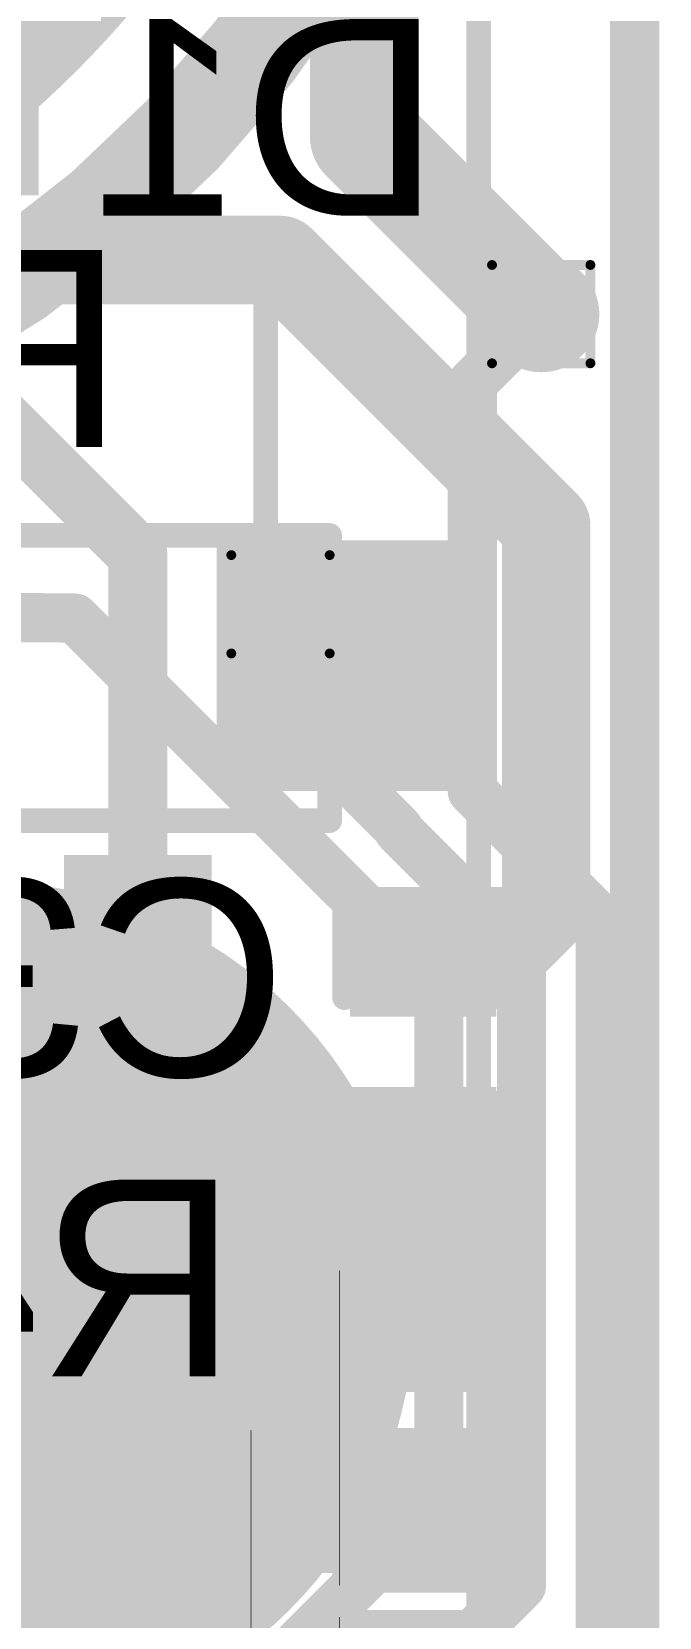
# Model space of a CAD drawing. Header units: millimetres. Extents: x -3.6 to 9.2, y -0.2 to 3.4.
# Drawn here: x -0.0526 to 0.075, y 0.471 to 0.7934 of the extents above; entities that cross this region are included whole.
import ezdxf

# ---------------------------------------------------------------- set-up
doc = ezdxf.new("R2010")
doc.units = ezdxf.units.MM
doc.header["$MEASUREMENT"] = 0
for name, color, linetype in [('BottomLayer', 5, 'Continuous'), ('BottomOverlay', 54, 'Continuous'), ('BottomPaste', 16, 'Continuous'), ('BottomSolder', 6, 'Continuous'), ('DrillDrawing', 1, 'Continuous'), ('Mechanical2', 216, 'Continuous'), ('TopLayer', 1, 'Continuous'), ('TopOverlay', 2, 'Continuous'), ('TopPaste', 8, 'Continuous'), ('TopSolder', 216, 'Continuous'), ('ViaHoleLayer', 16, 'Continuous')]:
    doc.layers.add(name, color=color, linetype=linetype)
doc.styles.add('Arial', font='', dxfattribs={"height": 0.2})
doc.styles.get('Arial').set_extended_font_data('Arial')

# ---------------------------------------------------------------- blocks, each defined once
blk = doc.blocks.new('RES_0402_B_6')
at = {"layer": 'BottomLayer'}
for points in [[(-0.0095, 0.0125), (-0.0095, -0.0125), (-0.0275, -0.0125), (-0.0275, 0.0125)], [(0.0275, 0.0125), (0.0275, -0.0125), (0.0095, -0.0125), (0.0095, 0.0125)]]:
    blk.add_hatch(color=5, dxfattribs=at).paths.add_polyline_path(points)
at = {"layer": 'BottomPaste'}
for points in [[(-0.0095, 0.0125), (-0.0095, -0.0125), (-0.0275, -0.0125), (-0.0275, 0.0125)], [(0.0275, 0.0125), (0.0275, -0.0125), (0.0095, -0.0125), (0.0095, 0.0125)]]:
    blk.add_hatch(color=16, dxfattribs=at).paths.add_polyline_path(points)
at = {"layer": 'BottomSolder'}
for points in [[(-0.00733, 0.01467), (-0.00733, -0.01467), (-0.02967, -0.01467), (-0.02967, 0.01467)], [(0.02967, 0.01467), (0.02967, -0.01467), (0.00733, -0.01467), (0.00733, 0.01467)]]:
    blk.add_hatch(color=6, dxfattribs=at).paths.add_polyline_path(points)
at = {"layer": 'BottomOverlay'}
for points, const_width in [([(-0.031, -0.016), (-0.031, 0.016)], 0.005), ([(0.031, 0.016), (-0.031, 0.016)], 0.005), ([(0.032, 0.017), (-0.032, 0.017)], 0.000127), ([(0.031, -0.016), (0.031, 0.016)], 0.005), ([(0.031, -0.016), (-0.031, -0.016)], 0.005)]:
    blk.add_lwpolyline(points, dxfattribs=dict(at, const_width=const_width))
for points, const_width in [([(-0.03225, 0.016, 1), (-0.02975, 0.016, 1)], 0.0025), ([(-0.03225, 0.016, 1), (-0.02975, 0.016, 1)], 0.0025), ([(-0.03203, 0.017, 1), (-0.03197, 0.017, 1)], 0.0000635), ([(0.02975, 0.016, 1), (0.03225, 0.016, 1)], 0.0025), ([(0.02975, 0.016, 1), (0.03225, 0.016, 1)], 0.0025), ([(0.03197, 0.017, 1), (0.03203, 0.017, 1)], 0.0000635), ([(-0.03225, -0.016, 1), (-0.02975, -0.016, 1)], 0.0025), ([(-0.03225, -0.016, 1), (-0.02975, -0.016, 1)], 0.0025), ([(0.02975, -0.016, 1), (0.03225, -0.016, 1)], 0.0025), ([(0.02975, -0.016, 1), (0.03225, -0.016, 1)], 0.0025)]:
    blk.add_lwpolyline(points, format="xyb", close=True, dxfattribs=dict(at, const_width=const_width))
blk = doc.blocks.new('CAP_0402_B_18')
at = {"layer": 'BottomLayer'}
for points in [[(-0.0095, 0.0125), (-0.0095, -0.0125), (-0.0275, -0.0125), (-0.0275, 0.0125)], [(0.0275, 0.0125), (0.0275, -0.0125), (0.0095, -0.0125), (0.0095, 0.0125)]]:
    blk.add_hatch(color=5, dxfattribs=at).paths.add_polyline_path(points)
at = {"layer": 'BottomPaste'}
for points in [[(-0.0095, 0.0125), (-0.0095, -0.0125), (-0.0275, -0.0125), (-0.0275, 0.0125)], [(0.0275, 0.0125), (0.0275, -0.0125), (0.0095, -0.0125), (0.0095, 0.0125)]]:
    blk.add_hatch(color=16, dxfattribs=at).paths.add_polyline_path(points)
at = {"layer": 'BottomSolder'}
for points in [[(-0.00714, 0.01486), (-0.00714, -0.01486), (-0.02986, -0.01486), (-0.02986, 0.01486)], [(0.02986, 0.01486), (0.02986, -0.01486), (0.00714, -0.01486), (0.00714, 0.01486)]]:
    blk.add_hatch(color=6, dxfattribs=at).paths.add_polyline_path(points)
at = {"layer": 'BottomOverlay', "const_width": 0.005}
for points in [[(-0.011, 0.016), (-0.031, 0.016)], [(-0.031, -0.016), (-0.031, 0.016)], [(0.031, 0.016), (0.011, 0.016)], [(0.031, -0.016), (0.031, 0.016)], [(-0.011, -0.016), (-0.031, -0.016)], [(0.031, -0.016), (0.011, -0.016)]]:
    blk.add_lwpolyline(points, dxfattribs=at)
at = {"layer": 'BottomOverlay', "const_width": 0.0025}
for points in [[(-0.03225, 0.016, 1), (-0.02975, 0.016, 1)], [(-0.03225, 0.016, 1), (-0.02975, 0.016, 1)], [(-0.01225, 0.016, 1), (-0.00975, 0.016, 1)], [(0.00975, 0.016, 1), (0.01225, 0.016, 1)], [(0.02975, 0.016, 1), (0.03225, 0.016, 1)], [(0.02975, 0.016, 1), (0.03225, 0.016, 1)], [(-0.03225, -0.016, 1), (-0.02975, -0.016, 1)], [(-0.03225, -0.016, 1), (-0.02975, -0.016, 1)], [(-0.01225, -0.016, 1), (-0.00975, -0.016, 1)], [(0.00975, -0.016, 1), (0.01225, -0.016, 1)], [(0.02975, -0.016, 1), (0.03225, -0.016, 1)], [(0.02975, -0.016, 1), (0.03225, -0.016, 1)]]:
    blk.add_lwpolyline(points, format="xyb", close=True, dxfattribs=at)
blk = doc.blocks.new('RES_0402_B_27')
at = {"layer": 'BottomLayer'}
for points in [[(-0.0095, 0.0125), (-0.0095, -0.0125), (-0.0275, -0.0125), (-0.0275, 0.0125)], [(0.0275, 0.0125), (0.0275, -0.0125), (0.0095, -0.0125), (0.0095, 0.0125)]]:
    blk.add_hatch(color=5, dxfattribs=at).paths.add_polyline_path(points)
at = {"layer": 'BottomPaste'}
for points in [[(-0.0095, 0.0125), (-0.0095, -0.0125), (-0.0275, -0.0125), (-0.0275, 0.0125)], [(0.0275, 0.0125), (0.0275, -0.0125), (0.0095, -0.0125), (0.0095, 0.0125)]]:
    blk.add_hatch(color=16, dxfattribs=at).paths.add_polyline_path(points)
at = {"layer": 'BottomSolder'}
for points in [[(-0.00733, 0.01467), (-0.00733, -0.01467), (-0.02967, -0.01467), (-0.02967, 0.01467)], [(0.02967, 0.01467), (0.02967, -0.01467), (0.00733, -0.01467), (0.00733, 0.01467)]]:
    blk.add_hatch(color=6, dxfattribs=at).paths.add_polyline_path(points)
at = {"layer": 'BottomOverlay'}
for points, const_width in [([(-0.031, 0.016), (-0.031, -0.016)], 0.005), ([(-0.031, 0.016), (0.031, 0.016)], 0.005), ([(-0.032, 0.017), (0.032, 0.017)], 0.000127), ([(0.031, 0.016), (0.031, -0.016)], 0.005), ([(-0.031, -0.016), (0.031, -0.016)], 0.005)]:
    blk.add_lwpolyline(points, dxfattribs=dict(at, const_width=const_width))
for points, const_width in [([(-0.03225, 0.016, 1), (-0.02975, 0.016, 1)], 0.0025), ([(-0.03225, 0.016, 1), (-0.02975, 0.016, 1)], 0.0025), ([(-0.03203, 0.017, 1), (-0.03197, 0.017, 1)], 0.0000635), ([(0.02975, 0.016, 1), (0.03225, 0.016, 1)], 0.0025), ([(0.02975, 0.016, 1), (0.03225, 0.016, 1)], 0.0025), ([(0.03197, 0.017, 1), (0.03203, 0.017, 1)], 0.0000635), ([(-0.03225, -0.016, 1), (-0.02975, -0.016, 1)], 0.0025), ([(-0.03225, -0.016, 1), (-0.02975, -0.016, 1)], 0.0025), ([(0.02975, -0.016, 1), (0.03225, -0.016, 1)], 0.0025), ([(0.02975, -0.016, 1), (0.03225, -0.016, 1)], 0.0025)]:
    blk.add_lwpolyline(points, format="xyb", close=True, dxfattribs=dict(at, const_width=const_width))
blk = doc.blocks.new('RES_0402_B_28')
at = {"layer": 'BottomLayer'}
for points in [[(-0.0095, 0.0125), (-0.0095, -0.0125), (-0.0275, -0.0125), (-0.0275, 0.0125)], [(0.0275, 0.0125), (0.0275, -0.0125), (0.0095, -0.0125), (0.0095, 0.0125)]]:
    blk.add_hatch(color=5, dxfattribs=at).paths.add_polyline_path(points)
at = {"layer": 'BottomPaste'}
for points in [[(-0.0095, 0.0125), (-0.0095, -0.0125), (-0.0275, -0.0125), (-0.0275, 0.0125)], [(0.0275, 0.0125), (0.0275, -0.0125), (0.0095, -0.0125), (0.0095, 0.0125)]]:
    blk.add_hatch(color=16, dxfattribs=at).paths.add_polyline_path(points)
at = {"layer": 'BottomSolder'}
for points in [[(-0.00733, 0.01467), (-0.00733, -0.01467), (-0.02967, -0.01467), (-0.02967, 0.01467)], [(0.02967, 0.01467), (0.02967, -0.01467), (0.00733, -0.01467), (0.00733, 0.01467)]]:
    blk.add_hatch(color=6, dxfattribs=at).paths.add_polyline_path(points)
at = {"layer": 'BottomOverlay'}
for points, const_width in [([(-0.031, 0.016), (0.031, 0.016)], 0.005), ([(-0.031, 0.016), (-0.031, -0.016)], 0.005), ([(-0.032, 0.017), (0.032, 0.017)], 0.000127), ([(0.031, 0.016), (0.031, -0.016)], 0.005), ([(-0.031, -0.016), (0.031, -0.016)], 0.005)]:
    blk.add_lwpolyline(points, dxfattribs=dict(at, const_width=const_width))
for points, const_width in [([(-0.03225, 0.016, 1), (-0.02975, 0.016, 1)], 0.0025), ([(-0.03225, 0.016, 1), (-0.02975, 0.016, 1)], 0.0025), ([(-0.03203, 0.017, 1), (-0.03197, 0.017, 1)], 0.0000635), ([(0.02975, 0.016, 1), (0.03225, 0.016, 1)], 0.0025), ([(0.02975, 0.016, 1), (0.03225, 0.016, 1)], 0.0025), ([(0.03197, 0.017, 1), (0.03203, 0.017, 1)], 0.0000635), ([(-0.03225, -0.016, 1), (-0.02975, -0.016, 1)], 0.0025), ([(-0.03225, -0.016, 1), (-0.02975, -0.016, 1)], 0.0025), ([(0.02975, -0.016, 1), (0.03225, -0.016, 1)], 0.0025), ([(0.02975, -0.016, 1), (0.03225, -0.016, 1)], 0.0025)]:
    blk.add_lwpolyline(points, format="xyb", close=True, dxfattribs=dict(at, const_width=const_width))
blk = doc.blocks.new('SOIC_8_B_29')
at = {"layer": 'BottomLayer'}
for points in [[(-0.13681, 0.06319), (-0.13681, 0.08681), (-0.07579, 0.08681), (-0.07579, 0.06319)], [(0.07579, 0.06319), (0.07579, 0.08681), (0.13681, 0.08681), (0.13681, 0.06319)], [(-0.13681, 0.01319), (-0.13681, 0.03681), (-0.07579, 0.03681), (-0.07579, 0.01319)], [(0.07579, 0.01319), (0.07579, 0.03681), (0.13681, 0.03681), (0.13681, 0.01319)], [(-0.13681, -0.03681), (-0.13681, -0.01319), (-0.07579, -0.01319), (-0.07579, -0.03681)], [(0.07579, -0.03681), (0.07579, -0.01319), (0.13681, -0.01319), (0.13681, -0.03681)], [(-0.13681, -0.08681), (-0.13681, -0.06319), (-0.07579, -0.06319), (-0.07579, -0.08681)], [(0.07579, -0.08681), (0.07579, -0.06319), (0.13681, -0.06319), (0.13681, -0.08681)]]:
    blk.add_hatch(color=5, dxfattribs=at).paths.add_polyline_path(points)
at = {"layer": 'BottomOverlay'}
blk.add_hatch(color=54, dxfattribs=at).paths.add_polyline_path([(-0.072, -0.088), (-0.059, -0.088), (-0.059, -0.062), (-0.072, -0.062)])
at = {"layer": 'BottomPaste'}
for points in [[(-0.13681, 0.06319), (-0.13681, 0.08681), (-0.07579, 0.08681), (-0.07579, 0.06319)], [(0.07579, 0.06319), (0.07579, 0.08681), (0.13681, 0.08681), (0.13681, 0.06319)], [(-0.13681, 0.01319), (-0.13681, 0.03681), (-0.07579, 0.03681), (-0.07579, 0.01319)], [(0.07579, 0.01319), (0.07579, 0.03681), (0.13681, 0.03681), (0.13681, 0.01319)], [(-0.13681, -0.03681), (-0.13681, -0.01319), (-0.07579, -0.01319), (-0.07579, -0.03681)], [(0.07579, -0.03681), (0.07579, -0.01319), (0.13681, -0.01319), (0.13681, -0.03681)], [(-0.13681, -0.08681), (-0.13681, -0.06319), (-0.07579, -0.06319), (-0.07579, -0.08681)], [(0.07579, -0.08681), (0.07579, -0.06319), (0.13681, -0.06319), (0.13681, -0.08681)]]:
    blk.add_hatch(color=16, dxfattribs=at).paths.add_polyline_path(points)
at = {"layer": 'BottomSolder'}
for points in [[(-0.14081, 0.05919), (-0.14081, 0.09081), (-0.07179, 0.09081), (-0.07179, 0.05919)], [(0.07179, 0.05919), (0.07179, 0.09081), (0.14081, 0.09081), (0.14081, 0.05919)], [(-0.14081, 0.00919), (-0.14081, 0.04081), (-0.07179, 0.04081), (-0.07179, 0.00919)], [(0.07179, 0.00919), (0.07179, 0.04081), (0.14081, 0.04081), (0.14081, 0.00919)], [(-0.14081, -0.04081), (-0.14081, -0.00919), (-0.07179, -0.00919), (-0.07179, -0.04081)], [(0.07179, -0.04081), (0.07179, -0.00919), (0.14081, -0.00919), (0.14081, -0.04081)], [(-0.14081, -0.09081), (-0.14081, -0.05919), (-0.07179, -0.05919), (-0.07179, -0.09081)], [(0.07179, -0.09081), (0.07179, -0.05919), (0.14081, -0.05919), (0.14081, -0.09081)]]:
    blk.add_hatch(color=6, dxfattribs=at).paths.add_polyline_path(points)
at = {"layer": 'BottomOverlay', "const_width": 0.005}
for points in [[(0.07837, 0.098), (-0.07837, 0.098)], [(-0.07837, 0.098), (-0.07837, 0.091)], [(0.07837, 0.098), (0.07837, 0.091)], [(-0.148, -0.07), (-0.148, -0.08)], [(-0.143, -0.075), (-0.148, -0.07)], [(-0.143, -0.075), (-0.148, -0.08)], [(-0.07837, -0.091), (-0.07837, -0.098)], [(0.07837, -0.091), (0.07837, -0.098)], [(0.07837, -0.098), (-0.07837, -0.098)]]:
    blk.add_lwpolyline(points, dxfattribs=at)
at = {"layer": 'BottomOverlay', "const_width": 0.0025}
for points in [[(-0.07962, 0.098, 1), (-0.07712, 0.098, 1)], [(-0.07962, 0.098, 1), (-0.07712, 0.098, 1)], [(0.07712, 0.098, 1), (0.07962, 0.098, 1)], [(0.07712, 0.098, 1), (0.07962, 0.098, 1)], [(-0.07962, 0.091, 1), (-0.07712, 0.091, 1)], [(0.07712, 0.091, 1), (0.07962, 0.091, 1)], [(-0.14925, -0.07, 1), (-0.14675, -0.07, 1)], [(-0.14925, -0.07, 1), (-0.14675, -0.07, 1)], [(-0.14425, -0.075, 1), (-0.14175, -0.075, 1)], [(-0.14425, -0.075, 1), (-0.14175, -0.075, 1)], [(-0.14925, -0.08, 1), (-0.14675, -0.08, 1)], [(-0.14925, -0.08, 1), (-0.14675, -0.08, 1)], [(-0.07962, -0.091, 1), (-0.07712, -0.091, 1)], [(0.07712, -0.091, 1), (0.07962, -0.091, 1)], [(-0.07962, -0.098, 1), (-0.07712, -0.098, 1)], [(-0.07962, -0.098, 1), (-0.07712, -0.098, 1)], [(0.07712, -0.098, 1), (0.07962, -0.098, 1)], [(0.07712, -0.098, 1), (0.07962, -0.098, 1)]]:
    blk.add_lwpolyline(points, format="xyb", close=True, dxfattribs=at)
blk = doc.blocks.new('SOD_323_B_31')
at = {"layer": 'BottomLayer'}
for points in [[(-0.02953, -0.01772), (-0.06102, -0.01772), (-0.06102, 0.01772), (-0.02953, 0.01772)], [(0.06102, -0.01772), (0.02953, -0.01772), (0.02953, 0.01772), (0.06102, 0.01772)]]:
    blk.add_hatch(color=5, dxfattribs=at).paths.add_polyline_path(points)
at = {"layer": 'BottomOverlay'}
for points in [[(-0.079, 0.019), (-0.036, 0.019), (-0.036, 0.031), (-0.079, 0.031)], [(-0.079, -0.02), (-0.062, -0.02), (-0.062, 0.02), (-0.079, 0.02)], [(-0.079, -0.031), (-0.036, -0.031), (-0.036, -0.019), (-0.079, -0.019)]]:
    blk.add_hatch(color=54, dxfattribs=at).paths.add_polyline_path(points)
at = {"layer": 'BottomPaste'}
for points in [[(-0.02953, -0.01772), (-0.06102, -0.01772), (-0.06102, 0.01772), (-0.02953, 0.01772)], [(0.06102, -0.01772), (0.02953, -0.01772), (0.02953, 0.01772), (0.06102, 0.01772)]]:
    blk.add_hatch(color=16, dxfattribs=at).paths.add_polyline_path(points)
at = {"layer": 'BottomSolder'}
for points in [[(-0.02736, -0.01988), (-0.06319, -0.01988), (-0.06319, 0.01988), (-0.02736, 0.01988)], [(0.06319, -0.01988), (0.02736, -0.01988), (0.02736, 0.01988), (0.06319, 0.01988)]]:
    blk.add_hatch(color=6, dxfattribs=at).paths.add_polyline_path(points)
at = {"layer": 'BottomOverlay', "const_width": 0.005}
for points in [[(-0.036, 0.029), (0.037, 0.029)], [(0.037, 0.022), (0.037, 0.029)], [(0.037, -0.029), (0.037, -0.022)], [(-0.036, -0.029), (0.037, -0.029)]]:
    blk.add_lwpolyline(points, dxfattribs=at)
at = {"layer": 'BottomOverlay', "const_width": 0.0025}
for points in [[(-0.03725, 0.029, 1), (-0.03475, 0.029, 1)], [(0.03575, 0.029, 1), (0.03825, 0.029, 1)], [(0.03575, 0.029, 1), (0.03825, 0.029, 1)], [(0.03575, 0.022, 1), (0.03825, 0.022, 1)], [(0.03575, -0.022, 1), (0.03825, -0.022, 1)], [(-0.03725, -0.029, 1), (-0.03475, -0.029, 1)], [(0.03575, -0.029, 1), (0.03825, -0.029, 1)], [(0.03575, -0.029, 1), (0.03825, -0.029, 1)]]:
    blk.add_lwpolyline(points, format="xyb", close=True, dxfattribs=at)
blk = doc.blocks.new('SEMG_SENSOR_33')
at = {"layer": 'TopLayer'}
h = blk.add_hatch(color=1, dxfattribs=at)
edge = h.paths.add_edge_path()
edge.add_arc((0, 0.3932), 0.19685, 0, 360)
h = blk.add_hatch(color=1, dxfattribs=at)
edge = h.paths.add_edge_path()
edge.add_arc((-0.12401, -0.0005), 0.08268, 90, 270)
edge.add_line((-0.12401, -0.08318), (0.12402, -0.08318))
edge.add_arc((0.12402, -0.0005), 0.08268, 270, 450)
edge.add_line((0.12402, 0.08217), (-0.12401, 0.08217))
at = {"layer": 'TopPaste'}
h = blk.add_hatch(color=8, dxfattribs=at)
edge = h.paths.add_edge_path()
edge.add_arc((0, 0.3932), 0.19685, 0, 360)
h = blk.add_hatch(color=8, dxfattribs=at)
edge = h.paths.add_edge_path()
edge.add_arc((-0.12401, -0.0005), 0.08268, 90, 270)
edge.add_line((-0.12401, -0.08318), (0.12402, -0.08318))
edge.add_arc((0.12402, -0.0005), 0.08268, 270, 450)
edge.add_line((0.12402, 0.08217), (-0.12401, 0.08217))
at = {"layer": 'TopSolder'}
h = blk.add_hatch(color=216, dxfattribs=at)
edge = h.paths.add_edge_path()
edge.add_arc((0, 0.3932), 0.20085, 0, 360)
h = blk.add_hatch(color=216, dxfattribs=at)
edge = h.paths.add_edge_path()
edge.add_arc((-0.12401, -0.0005), 0.08668, 90, 270)
edge.add_line((-0.12401, -0.08718), (0.12402, -0.08718))
edge.add_arc((0.12402, -0.0005), 0.08668, 270, 450)
edge.add_line((0.12402, 0.08617), (-0.12401, 0.08617))
at = {"layer": 'TopOverlay', "const_width": 0.005}
blk.add_lwpolyline([(0.22375, -0.43172), (0.22375, 0.43172)], dxfattribs=at)

msp = doc.modelspace()

# ---------------------------------------------------------------- hatches: boundary and pattern name
at = {"layer": 'BottomLayer'}
h = msp.add_hatch(color=5, dxfattribs=at)
edge = h.paths.add_edge_path()
edge.add_arc((0.051, 0.736), 0.01181, 0, 360)
for points in [[(-0.015, 0.639), (0.033, 0.639), (0.033, 0.69), (-0.015, 0.69)], [(-0.04598, 0.48), (-0.01598, 0.48), (-0.01598, 0.626), (-0.04598, 0.626)], [(-0.00098, 0.519), (0.04602, 0.519), (0.04602, 0.578), (-0.00098, 0.578)], [(-0.00098, 0.519), (0.04602, 0.519), (0.04602, 0.539), (-0.00098, 0.539)], [(-0.04598, 0.48), (0.04302, 0.48), (0.04302, 0.5095), (-0.04598, 0.5095)]]:
    msp.add_hatch(color=5, dxfattribs=at).paths.add_polyline_path(points)
h = msp.add_hatch(color=5, dxfattribs=at)
edge = h.paths.add_edge_path()
edge.add_arc((-0.002, 0.677), 0.01181, 0, 360)
at = {"layer": 'TopLayer'}
h = msp.add_hatch(color=1, dxfattribs=at)
edge = h.paths.add_edge_path()
edge.add_arc((0.051, 0.736), 0.01181, 0, 360)
h = msp.add_hatch(color=1, dxfattribs=at)
edge = h.paths.add_edge_path()
edge.add_arc((-0.002, 0.677), 0.01181, 0, 360)
at = {"layer": 'ViaHoleLayer'}
h = msp.add_hatch(color=16, dxfattribs=at)
edge = h.paths.add_edge_path()
edge.add_arc((0.051, 0.736), 0.00591, 0, 360)
h = msp.add_hatch(color=16, dxfattribs=at)
edge = h.paths.add_edge_path()
edge.add_arc((-0.002, 0.677), 0.00591, 0, 360)

# ---------------------------------------------------------------- linework, layer by layer
at = {"layer": 'BottomLayer'}
for points, const_width in [([(0.015, 0.772), (0.015, 0.91311)], 0.022), ([(0.015, 0.772), (0.051, 0.736)], 0.022), ([(-0.126, 0.747), (-0.002, 0.747)], 0.018), ([(-0.002, 0.747), (0.052, 0.693)], 0.018), ([(-0.06198, 0.718), (-0.03098, 0.687)], 0.012), ([(0.052, 0.61504), (0.052, 0.693)], 0.018), ([(-0.03098, 0.517), (-0.03098, 0.687)], 0.012), ([(-0.002, 0.677), (0.00028, 0.67472)], 0.01), ([(0.00028, 0.67472), (0.00553, 0.67472)], 0.01), ([(0.00553, 0.67472), (0.01628, 0.66397)], 0.01), ([(0.01628, 0.662), (0.01628, 0.66397)], 0.01), ([(0.04146, 0.6045), (0.052, 0.61504)], 0.018), ([(0.02702, 0.6045), (0.04146, 0.6045)], 0.018), ([(-0.06618, 0.46218), (-0.02692, 0.50144)], 0.01)]:
    msp.add_lwpolyline(points, dxfattribs=dict(at, const_width=const_width))
for points, const_width in [([(0.0095, 0.772, 1), (0.0205, 0.772, 1)], 0.011), ([(0.0095, 0.772, 1), (0.0205, 0.772, 1)], 0.011), ([(-0.0065, 0.747, 1), (0.0025, 0.747, 1)], 0.009), ([(-0.0065, 0.747, 1), (0.0025, 0.747, 1)], 0.009), ([(0.0455, 0.736, 1), (0.0565, 0.736, 1)], 0.011), ([(0.0475, 0.693, 1), (0.0565, 0.693, 1)], 0.009), ([(0.0475, 0.693, 1), (0.0565, 0.693, 1)], 0.009), ([(-0.03398, 0.687, 1), (-0.02798, 0.687, 1)], 0.006), ([(-0.03398, 0.687, 1), (-0.02798, 0.687, 1)], 0.006), ([(-0.0045, 0.677, 1), (0.0005, 0.677, 1)], 0.005), ([(-0.00222, 0.67472, 1), (0.00278, 0.67472, 1)], 0.005), ([(-0.00222, 0.67472, 1), (0.00278, 0.67472, 1)], 0.005), ([(0.00303, 0.67472, 1), (0.00803, 0.67472, 1)], 0.005), ([(0.00303, 0.67472, 1), (0.00803, 0.67472, 1)], 0.005), ([(0.01378, 0.66397, 1), (0.01878, 0.66397, 1)], 0.005), ([(0.01378, 0.66397, 1), (0.01878, 0.66397, 1)], 0.005), ([(0.01378, 0.662, 1), (0.01878, 0.662, 1)], 0.005), ([(0.0475, 0.61504, 1), (0.0565, 0.61504, 1)], 0.009), ([(0.0475, 0.61504, 1), (0.0565, 0.61504, 1)], 0.009), ([(0.02252, 0.6045, 1), (0.03152, 0.6045, 1)], 0.009), ([(0.03696, 0.6045, 1), (0.04596, 0.6045, 1)], 0.009), ([(0.03696, 0.6045, 1), (0.04596, 0.6045, 1)], 0.009), ([(-0.03398, 0.517, 1), (-0.02798, 0.517, 1)], 0.006), ([(-0.02942, 0.50144, 1), (-0.02442, 0.50144, 1)], 0.005)]:
    msp.add_lwpolyline(points, format="xyb", close=True, dxfattribs=dict(at, const_width=const_width))
at = {"layer": 'BottomOverlay', "const_width": 0.005}
for points in [[(-0.005, 0.692), (-0.005, 0.749)], [(-0.001, 0.565), (-0.001, 0.576)], [(-0.001, 0.565), (0.01102, 0.565)], [(-0.004, 0.527), (0.011, 0.527)]]:
    msp.add_lwpolyline(points, dxfattribs=at)
at = {"layer": 'BottomOverlay', "const_width": 0.0025}
for points in [[(-0.00625, 0.749, 1), (-0.00375, 0.749, 1)], [(-0.00625, 0.692, 1), (-0.00375, 0.692, 1)], [(-0.00225, 0.576, 1), (0.00025, 0.576, 1)], [(-0.00225, 0.565, 1), (0.00025, 0.565, 1)], [(-0.00225, 0.565, 1), (0.00025, 0.565, 1)], [(0.00977, 0.565, 1), (0.01227, 0.565, 1)], [(-0.00525, 0.527, 1), (-0.00275, 0.527, 1)], [(0.00975, 0.527, 1), (0.01225, 0.527, 1)]]:
    msp.add_lwpolyline(points, format="xyb", close=True, dxfattribs=at)
at = {"layer": 'DrillDrawing', "const_width": 0.002}
for points in [[(0.041, 0.746), (0.061, 0.746)], [(0.041, 0.726), (0.041, 0.746)], [(0.061, 0.726), (0.061, 0.746)], [(0.041, 0.726), (0.061, 0.726)], [(-0.012, 0.687), (0.008, 0.687)], [(-0.012, 0.667), (-0.012, 0.687)], [(0.008, 0.667), (0.008, 0.687)], [(-0.012, 0.667), (0.008, 0.667)]]:
    msp.add_lwpolyline(points, dxfattribs=at)
at = {"layer": 'DrillDrawing', "const_width": 0.001}
for points in [[(0.0405, 0.746, 1), (0.0415, 0.746, 1)], [(0.0405, 0.746, 1), (0.0415, 0.746, 1)], [(0.0605, 0.746, 1), (0.0615, 0.746, 1)], [(0.0605, 0.746, 1), (0.0615, 0.746, 1)], [(0.0405, 0.726, 1), (0.0415, 0.726, 1)], [(0.0405, 0.726, 1), (0.0415, 0.726, 1)], [(0.0605, 0.726, 1), (0.0615, 0.726, 1)], [(0.0605, 0.726, 1), (0.0615, 0.726, 1)], [(-0.0125, 0.687, 1), (-0.0115, 0.687, 1)], [(-0.0125, 0.687, 1), (-0.0115, 0.687, 1)], [(0.0075, 0.687, 1), (0.0085, 0.687, 1)], [(0.0075, 0.687, 1), (0.0085, 0.687, 1)], [(-0.0125, 0.667, 1), (-0.0115, 0.667, 1)], [(-0.0125, 0.667, 1), (-0.0115, 0.667, 1)], [(0.0075, 0.667, 1), (0.0085, 0.667, 1)], [(0.0075, 0.667, 1), (0.0085, 0.667, 1)]]:
    msp.add_lwpolyline(points, format="xyb", close=True, dxfattribs=at)
at = {"layer": 'Mechanical2', "const_width": 0.01}
msp.add_lwpolyline([(0.07, 0.10427), (0.07, 0.965)], dxfattribs=at)
at = {"layer": 'TopLayer', "const_width": 0.02}
msp.add_lwpolyline([(-0.1255, 1.14662, -1.34747), (-0.357, 0.7805)], format="xyb", dxfattribs=at)
at = {"layer": 'TopLayer', "const_width": 0.01}
for points in [[(0.037, 0.722), (0.051, 0.736)], [(0.037, 0.639), (0.037, 0.722)], [(-0.002, 0.65537), (-0.002, 0.677)], [(-0.09902, 0.67468), (-0.04383, 0.6742)], [(-0.04383, 0.6742), (-0.018, 0.64837)], [(-0.002, 0.65537), (0.02208, 0.63129)], [(-0.018, 0.64837), (0.0302, 0.60017)], [(0.037, 0.639), (0.063, 0.613)], [(0.02208, 0.63092), (0.02208, 0.63129)], [(0.02208, 0.63092), (0.047, 0.606)], [(0.063, 0.457), (0.063, 0.613)], [(0.047, 0.47748), (0.047, 0.606)], [(0.0302, 0.4942), (0.0302, 0.60017)], [(-0.011, 0.453), (0.0302, 0.4942)], [(0.02702, 0.4575), (0.047, 0.47748)]]:
    msp.add_lwpolyline(points, dxfattribs=at)
at = {"layer": 'TopLayer', "const_width": 0.005}
for points in [[(0.0485, 0.736, 1), (0.0535, 0.736, 1)], [(0.0345, 0.722, 1), (0.0395, 0.722, 1)], [(0.0345, 0.722, 1), (0.0395, 0.722, 1)], [(-0.0045, 0.677, 1), (0.0005, 0.677, 1)], [(-0.04633, 0.6742, 1), (-0.04133, 0.6742, 1)], [(-0.04633, 0.6742, 1), (-0.04133, 0.6742, 1)], [(-0.0045, 0.65537, 1), (0.0005, 0.65537, 1)], [(-0.0045, 0.65537, 1), (0.0005, 0.65537, 1)], [(-0.0205, 0.64837, 1), (-0.0155, 0.64837, 1)], [(-0.0205, 0.64837, 1), (-0.0155, 0.64837, 1)], [(0.0345, 0.639, 1), (0.0395, 0.639, 1)], [(0.0345, 0.639, 1), (0.0395, 0.639, 1)], [(0.01958, 0.63129, 1), (0.02458, 0.63129, 1)], [(0.01958, 0.63129, 1), (0.02458, 0.63129, 1)], [(0.01958, 0.63092, 1), (0.02458, 0.63092, 1)], [(0.01958, 0.63092, 1), (0.02458, 0.63092, 1)], [(0.0605, 0.613, 1), (0.0655, 0.613, 1)], [(0.0605, 0.613, 1), (0.0655, 0.613, 1)], [(0.0445, 0.606, 1), (0.0495, 0.606, 1)], [(0.0445, 0.606, 1), (0.0495, 0.606, 1)], [(0.0277, 0.60017, 1), (0.0327, 0.60017, 1)], [(0.0277, 0.60017, 1), (0.0327, 0.60017, 1)], [(0.0277, 0.4942, 1), (0.0327, 0.4942, 1)], [(0.0277, 0.4942, 1), (0.0327, 0.4942, 1)], [(0.0445, 0.47748, 1), (0.0495, 0.47748, 1)], [(0.0445, 0.47748, 1), (0.0495, 0.47748, 1)]]:
    msp.add_lwpolyline(points, format="xyb", close=True, dxfattribs=at)

# ---------------------------------------------------------------- block references
for name, p in [('SEMG_SENSOR_33', (-0.18549, 0.53427)), ('SOD_323_B_31', (-0.029, 0.662))]:
    msp.add_blockref(name, p)
for name, p, rotation in [('SOIC_8_B_29', (-0.19198, 0.851), 180), ('CAP_0402_B_18', (0.02702, 0.586), 270), ('RES_0402_B_27', (0.02702, 0.5095), 90), ('RES_0402_B_6', (-0.025, 0.477), 270), ('RES_0402_B_28', (0.02702, 0.439), 90)]:
    msp.add_blockref(name, p, dxfattribs=dict(rotation=rotation))

# ---------------------------------------------------------------- texts
at = {"layer": 'BottomOverlay', "style": 'Arial', "text_generation_flag": 2}
for s, p in [('D1', (0.03066, 0.75601)), ('R5', (-0.03368, 0.70901)), ('C3', (-0.00068, 0.58101)), ('R4', (-0.01068, 0.52001))]:
    msp.add_text(s, height=0.04, dxfattribs=at).set_placement(p)

doc.saveas('drawing.dxf')
